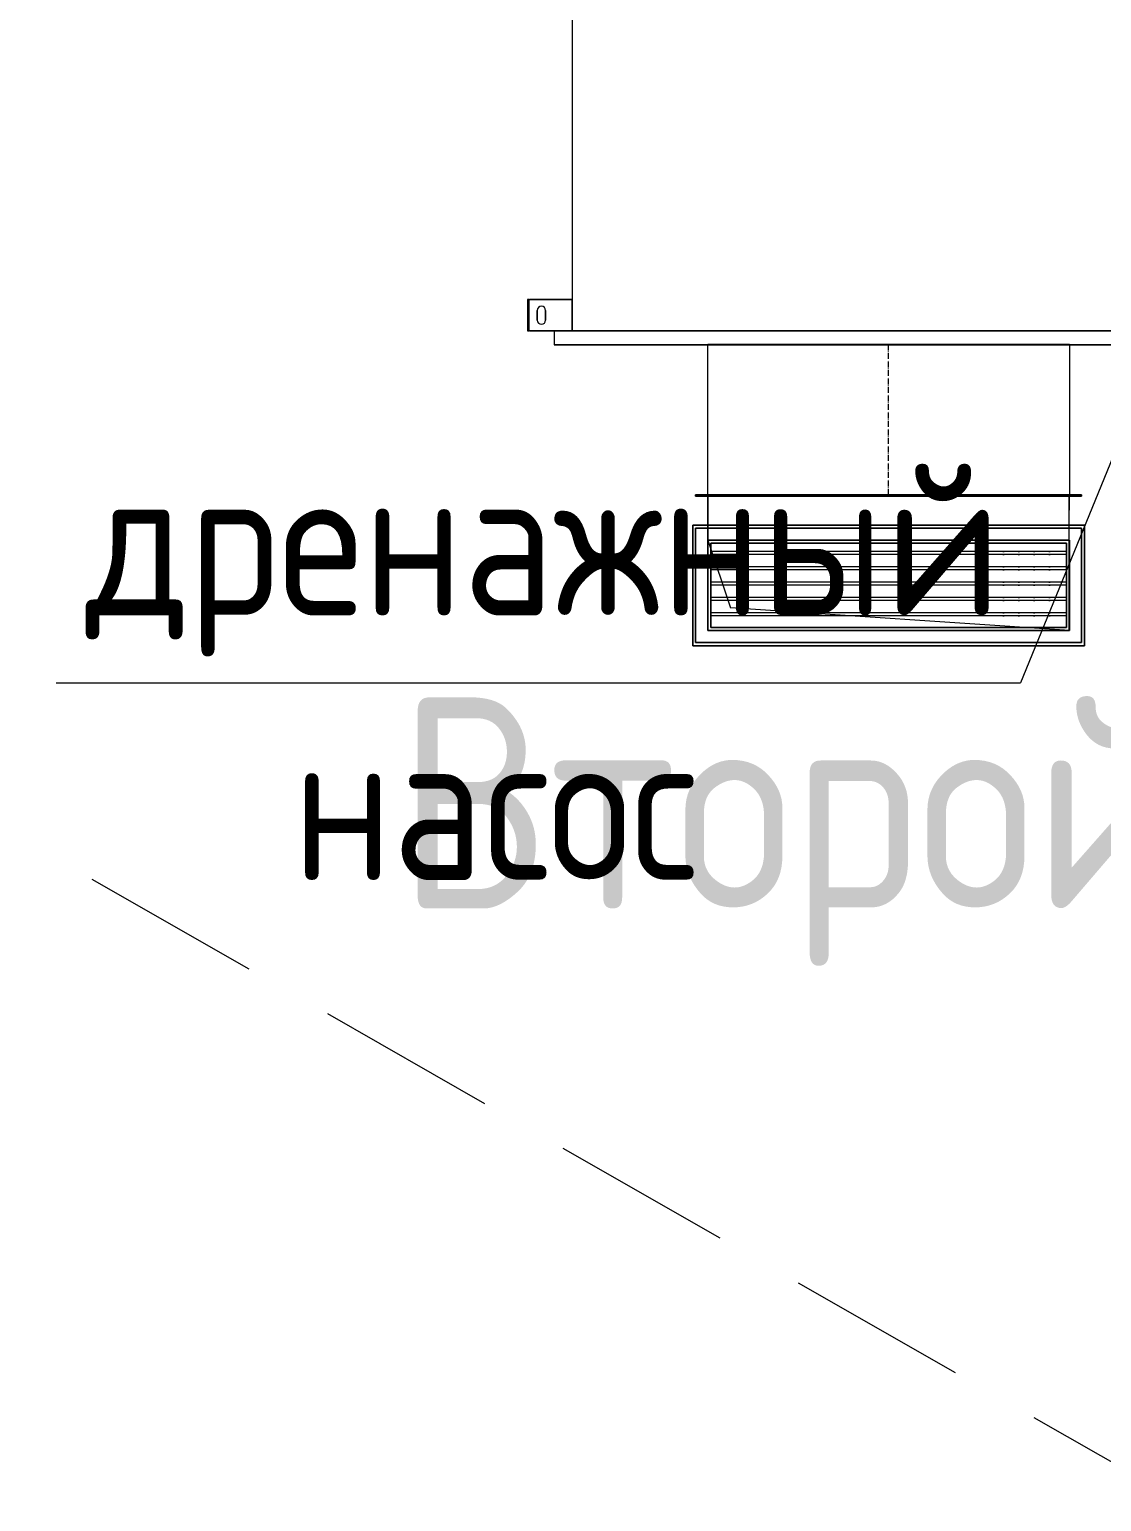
# Model space of a CAD drawing. Header units: millimetres. Extents: x -88595 to 880822, y -1054509 to -148035.
# Drawn here: x 428862 to 430641, y -240855 to -238413 of the extents above; entities that cross this region are included whole.
import ezdxf

# ---------------------------------------------------------------- set-up
doc = ezdxf.new("R2010")
doc.units = ezdxf.units.MM
doc.linetypes.add('$7$ADSK_Осевая', pattern=[14, 10, -2, 0, -2])
doc.linetypes.add('ADSK_Сверху', pattern=[4.5, 3, -1.5])
for name, color, linetype, lineweight in [('Аннотация', 7, 'Continuous', 20), ('Воздуховоды', 7, 'Continuous', 18), ('Линии', 7, 'Continuous', 9), ('Оборудование', 7, 'Continuous', 18)]:
    doc.layers.add(name, color=color, linetype=linetype, lineweight=lineweight)
doc.styles.add('$5$GOST Common', font='GOST_Common.ttf', dxfattribs={"width": 0.9, "height": 250})
doc.styles.add('GOST Common_1', font='GOST_Common.ttf', dxfattribs={"width": 0.9, "height": 500})

# ---------------------------------------------------------------- blocks, each defined once
blk = doc.blocks.new('$0$ADSK_Канальный блок кондиционера1 - AD242MJERAB-3267365-В_Координация_3 этаж ОВ3')
at = {"layer": 'Оборудование', "color": 150, "true_color": 0x0080ff}
for p, q in [((-599, 0), (-599, -72)), ((-597, 0), (-599, 0)), ((-597, 0), (-599, 0)), ((-599, 0), (-599, -72)), ((-597, 0), (-596, 0)), ((-597, 0), (-525, 0)), ((-597, 0), (-597, -72)), ((-525, 0), (-596, 0)), ((505, 5), (-555, 5)), ((-555, 5), (505, 5)), ((-555, 5), (-555, 0)), ((-555, 5), (-555, 0)), ((505, 0), (-555, 0)), ((-555, 0), (505, 0)), ((525, 0), (-525, 0)), ((-525, 0), (525, 0)), ((-525, 0), (-525, -697)), ((-525, 0), (-525, -697)), ((-525, -72), (-525, 0)), ((-525, 0), (-525, -72)), ((505, 0), (505, 5)), ((505, 5), (505, 0)), ((525, -697), (525, 0)), ((525, 0), (525, -697)), ((525, 0), (597, 0)), ((596, 0), (525, 0)), ((525, -72), (525, 0)), ((525, 0), (525, -72)), ((596, 0), (597, 0)), ((599, 0), (597, 0)), ((599, 0), (597, 0)), ((597, 0), (597, -72)), ((599, -72), (599, 0)), ((599, 0), (599, -72)), ((-583, -54), (-583, -38)), ((-583, -38), (-583, -54)), ((-569, -38), (-569, -54)), ((-569, -54), (-569, -38)), ((569, -38), (569, -54)), ((569, -54), (569, -38)), ((583, -54), (583, -38)), ((583, -38), (583, -54)), ((-599, -72), (-597, -72)), ((-599, -72), (-597, -72)), ((-525, -72), (-597, -72)), ((-596, -72), (-597, -72)), ((-596, -72), (-525, -72)), ((525, -72), (596, -72)), ((597, -72), (525, -72)), ((597, -72), (596, -72)), ((597, -72), (599, -72)), ((597, -72), (599, -72)), ((615, -87), (525, -87)), ((525, -87), (525, -287)), ((525, -287), (525, -87)), ((525, -87), (615, -87)), ((615, -287), (615, -87)), ((615, -87), (615, -287)), ((525, -287), (615, -287)), ((615, -287), (525, -287)), ((550, -414.5), (525, -414.5)), ((525, -414.5), (525, -439.5)), ((525, -414.5), (525, -439.5)), ((550, -439.5), (550, -414.5)), ((550, -439.5), (550, -414.5)), ((525, -439.5), (550, -439.5)), ((582, -506.25), (525, -506.25)), ((525, -506.25), (525, -515.75)), ((525, -506.25), (525, -515.75)), ((582, -515.75), (582, -506.25)), ((582, -515.75), (582, -506.25)), ((525, -515.75), (582, -515.75)), ((582, -573.06), (525, -573.06)), ((525, -573.06), (525, -588.94)), ((525, -573.06), (525, -588.94)), ((582, -588.94), (582, -573.06)), ((582, -588.94), (582, -573.06)), ((525, -588.94), (582, -588.94)), ((-599, -645), (-599, -697)), ((-597, -645), (-599, -645)), ((-597, -645), (-599, -645)), ((-599, -645), (-599, -697)), ((-597, -645), (-596, -645)), ((-597, -645), (-525, -645)), ((-597, -645), (-597, -697)), ((-525, -645), (-596, -645)), ((-525, -645), (-525, -697)), ((-525, -697), (-525, -645)), ((525, -645), (597, -645)), ((596, -645), (525, -645)), ((525, -645), (525, -697)), ((525, -697), (525, -645)), ((596, -645), (597, -645)), ((599, -645), (597, -645)), ((599, -645), (597, -645)), ((597, -645), (597, -697)), ((599, -697), (599, -645)), ((599, -645), (599, -697)), ((-583, -679), (-583, -663)), ((-583, -663), (-583, -679)), ((-569, -663), (-569, -679)), ((-569, -679), (-569, -663)), ((569, -663), (569, -679)), ((569, -679), (569, -663)), ((583, -679), (583, -663)), ((583, -663), (583, -679)), ((-599, -697), (-597, -697)), ((-599, -697), (-597, -697)), ((-525, -697), (-597, -697)), ((-596, -697), (-597, -697)), ((-596, -697), (-525, -697)), ((505, -697), (-555, -697)), ((-555, -697), (505, -697)), ((-555, -697), (-555, -720)), ((-555, -697), (-555, -720)), ((525, -697), (-525, -697)), ((-525, -697), (525, -697)), ((505, -720), (505, -697)), ((505, -697), (505, -720)), ((525, -697), (596, -697)), ((597, -697), (525, -697)), ((597, -697), (596, -697)), ((597, -697), (599, -697)), ((597, -697), (599, -697)), ((505, -720), (-555, -720)), ((-555, -720), (505, -720))]:
    blk.add_line(p, q, dxfattribs=at)
for centre, start, end in [((-576, -38), 360, 180), ((-576, -38), 360, 180), ((576, -38), 0, 180), ((576, -38), 0, 180), ((-576, -54), 180, 0), ((-576, -54), 180, 360), ((576, -54), 180, 360), ((576, -54), 180, 0), ((-576, -663), 0, 180), ((-576, -663), 0, 180), ((576, -663), 0, 180), ((576, -663), 0, 180), ((-576, -679), 180, 0), ((-576, -679), 180, 0), ((576, -679), 180, 0), ((576, -679), 180, 0)]:
    blk.add_arc(centre, 7, start, end, dxfattribs=at)
blk = doc.blocks.new('$0$ADSK_Решетка вентиляционная жалюзийная_Приточная2 - Решетка приточная_Однорядная-V56-В_Координация_3 этаж ОВ3')
at = {"layer": 'Воздуховоды', "lineweight": 9, "true_color": 0xffffff}
h = blk.add_hatch(dxfattribs=at)
h.set_pattern_fill('FP_30', style=0, pattern_type=2)
h.set_pattern_definition([(180, (-5538.416, -8621.44), (3e-15, -25.4), [25.4, 0, 0, 0]), (180, (-5538.416, -8626.52), (3e-15, -25.4), [25.4, 0, 0, 0])])
h.paths.add_polyline_path([(-5833.4, -8681.3), (-5243.4, -8681.3), (-5243.4, -8541.3), (-5833.4, -8541.3)])
at = {"layer": 'Воздуховоды', "color": 140, "true_color": 0x1bb3e4}
for p, q in [((-5863.4, -8711.3), (-5863.4, -8511.3)), ((-5863.4, -8511.3), (-5213.4, -8511.3)), ((-5213.4, -8511.3), (-5863.4, -8511.3)), ((-5863.4, -8511.3), (-5863.4, -8711.3)), ((-5213.4, -8511.3), (-5213.4, -8711.3)), ((-5213.4, -8711.3), (-5213.4, -8511.3)), ((-5838.4, -8686.3), (-5838.4, -8536.3)), ((-5838.4, -8536.3), (-5238.4, -8536.3)), ((-5238.4, -8536.3), (-5838.4, -8536.3)), ((-5838.4, -8536.3), (-5838.4, -8686.3)), ((-5243.4, -8541.3), (-5833.4, -8541.3)), ((-5833.4, -8541.3), (-5833.4, -8681.3)), ((-5833.4, -8681.3), (-5833.4, -8541.3)), ((-5833.4, -8541.3), (-5243.4, -8541.3)), ((-5833.4, -8681.3), (-5833.4, -8541.3)), ((-5833.4, -8541.3), (-5243.4, -8541.3)), ((-5243.4, -8541.3), (-5833.4, -8541.3)), ((-5833.4, -8541.3), (-5833.4, -8681.3)), ((-5243.4, -8681.3), (-5243.4, -8541.3)), ((-5243.4, -8541.3), (-5243.4, -8681.3)), ((-5243.4, -8541.3), (-5243.4, -8681.3)), ((-5243.4, -8681.3), (-5243.4, -8541.3)), ((-5238.4, -8536.3), (-5238.4, -8686.3)), ((-5238.4, -8686.3), (-5238.4, -8536.3)), ((-5238.4, -8686.3), (-5838.4, -8686.3)), ((-5838.4, -8686.3), (-5238.4, -8686.3)), ((-5833.4, -8681.3), (-5243.4, -8681.3)), ((-5243.4, -8681.3), (-5833.4, -8681.3)), ((-5243.4, -8681.3), (-5833.4, -8681.3)), ((-5833.4, -8681.3), (-5243.4, -8681.3)), ((-5213.4, -8711.3), (-5863.4, -8711.3)), ((-5863.4, -8711.3), (-5213.4, -8711.3))]:
    blk.add_line(p, q, dxfattribs=at)
blk = doc.blocks.new('$0$ADSK_Отвод_Прямоугольный1 - Стандарт-4055406-В_Координация_3 этаж ОВ3')
at = {"layer": 'Воздуховоды', "color": 140, "true_color": 0x1bb3e4}
for p, q in [((6887, 23876.6), (7527, 23876.6)), ((7527, 23876.6), (6887, 23876.6)), ((6887, 23874.6), (6887, 23876.6)), ((6887, 23876.6), (6887, 23874.6)), ((6887, 23874.6), (7527, 23874.6)), ((7527, 23874.6), (6887, 23874.6)), ((6907, 23851.6), (6907, 23876.6)), ((6907, 23876.6), (7507, 23876.6)), ((7507, 23876.6), (6907, 23876.6)), ((6907, 23876.6), (6907, 23851.6)), ((6907, 23876.6), (7507, 23876.6)), ((7507, 23876.6), (6907, 23876.6)), ((6907, 23874.6), (6907, 23876.6)), ((6907, 23876.6), (6907, 23874.6)), ((6907, 23874.6), (7507, 23874.6)), ((7507, 23874.6), (6907, 23874.6)), ((7507, 23851.6), (7507, 23876.6)), ((7507, 23876.6), (7507, 23851.6)), ((7507, 23876.6), (7507, 23874.6)), ((7507, 23876.6), (7507, 23874.6)), ((7527, 23876.6), (7527, 23874.6)), ((7527, 23876.6), (7527, 23874.6)), ((6907, 23851.6), (6907, 23801.6)), ((6907, 23651.6), (6907, 23851.6)), ((7507, 23801.6), (7507, 23851.6)), ((7507, 23651.6), (7507, 23851.6)), ((7527, 23821.6), (6887, 23821.6)), ((6887, 23821.6), (6887, 23631.6)), ((6887, 23631.6), (6887, 23821.6)), ((6887, 23821.6), (7527, 23821.6)), ((7527, 23631.6), (7527, 23821.6)), ((7527, 23821.6), (7527, 23631.6)), ((6907, 23801.6), (6907, 23651.6)), ((6907, 23801.6), (7507, 23801.6)), ((6907, 23651.6), (6907, 23801.6)), ((6907, 23801.6), (7507, 23801.6)), ((7507, 23801.6), (6907, 23801.6)), ((6907, 23801.6), (6907, 23651.6)), ((7507, 23651.6), (7507, 23801.6)), ((7507, 23801.6), (7507, 23651.6)), ((7507, 23651.6), (7507, 23801.6)), ((6907, 23651.6), (7507, 23651.6)), ((7507, 23651.6), (6907, 23651.6)), ((7507, 23651.6), (6907, 23651.6)), ((6907, 23651.6), (7507, 23651.6)), ((6887, 23631.6), (7527, 23631.6)), ((7527, 23631.6), (6887, 23631.6))]:
    blk.add_line(p, q, dxfattribs=at)
blk = doc.blocks.new('$0$ADSK_Аннотация_Текст_сВыноской - Текст с выноской-3264166-В_Координация_3 этаж ОВ3')
at = {"layer": 'Аннотация'}
blk.add_line((-8, 0), (8, 0), dxfattribs=at)
blk = doc.blocks.new('3 этаж')
at = {"layer": 'Линии', "linetype": 'ADSK_Сверху', "ltscale": 100}
blk.add_line((434203.9, 690398.9), (453848.9, 679173.9), dxfattribs=at)
at = {"layer": 'Аннотация', "style": 'GOST Common_1', "width": 0.9}
blk.add_text('Второй', height=350, dxfattribs=at).set_placement((441354, 686554.8))

msp = doc.modelspace()

# ---------------------------------------------------------------- linework, layer by layer
at = {"layer": 'Аннотация'}
msp.add_line((430860.7, -238629.8), (430506, -239496.7), dxfattribs=at)
at = {"layer": 'Воздуховоды', "color": 140, "true_color": 0x1bb3e4}
for p, q in [((429987.3, -238935.1), (430587.3, -238935.1)), ((429987.3, -239185.1), (429987.3, -238935.1)), ((430587.3, -238935.1), (430587.3, -239185.1)), ((429987.3, -239185.1), (430587.3, -239185.1)), ((430587.3, -239260.1), (429987.3, -239260.1)), ((429987.3, -239260.1), (429987.3, -239410.1)), ((429987.3, -239260.1), (430024.8, -239372.6)), ((430587.3, -239410.1), (430587.3, -239260.1)), ((430587.3, -239410.1), (430024.8, -239372.6)), ((429987.3, -239410.1), (430587.3, -239410.1))]:
    msp.add_line(p, q, dxfattribs=at)
at = {"layer": 'Воздуховоды', "color": 140, "linetype": '$7$ADSK_Осевая', "true_color": 0x1bb3e4}
msp.add_line((430287.3, -239185.1), (430287.3, -238935.1), dxfattribs=at)

# ---------------------------------------------------------------- block references
at = {"layer": 'Аннотация', "xscale": 100, "yscale": 100, "zscale": 100}
msp.add_blockref('$0$ADSK_Аннотация_Текст_сВыноской - Текст с выноской-3264166-В_Координация_3 этаж ОВ3', (429706, -239496.7), dxfattribs=at)
at = {"layer": 'Воздуховоды', "color": 140, "true_color": 0x1bb3e4}
for name, p in [('$0$ADSK_Отвод_Прямоугольный1 - Стандарт-4055406-В_Координация_3 этаж ОВ3', (423080.2, -263061.7)), ('$0$ADSK_Решетка вентиляционная жалюзийная_Приточная2 - Решетка приточная_Однорядная-V56-В_Координация_3 этаж ОВ3', (435825.7, -230723.9))]:
    msp.add_blockref(name, p, dxfattribs=at)
at = {"layer": 'Оборудование', "color": 5, "true_color": 0x0000ff}
msp.add_blockref('3 этаж', (-11880.6, -926425.8), dxfattribs=at)
at = {"layer": 'Оборудование', "color": 150, "true_color": 0x0080ff}
msp.add_blockref('$0$ADSK_Канальный блок кондиционера1 - AD242MJERAB-3267365-В_Координация_3 этаж ОВ3', (430287.3, -238216.1), dxfattribs=at)

# ---------------------------------------------------------------- texts
at = {"layer": 'Аннотация', "lineweight": 9, "char_height": 250, "attachment_point": 1, "style": '$5$GOST Common'}
for s, insert, width in [('дренажный', (428954.9, -239135), 1847.088), ('насос', (429298.5, -239573.8), 937.974)]:
    msp.add_mtext(s, dxfattribs=dict(at, insert=insert, width=width))

doc.saveas('drawing.dxf')
